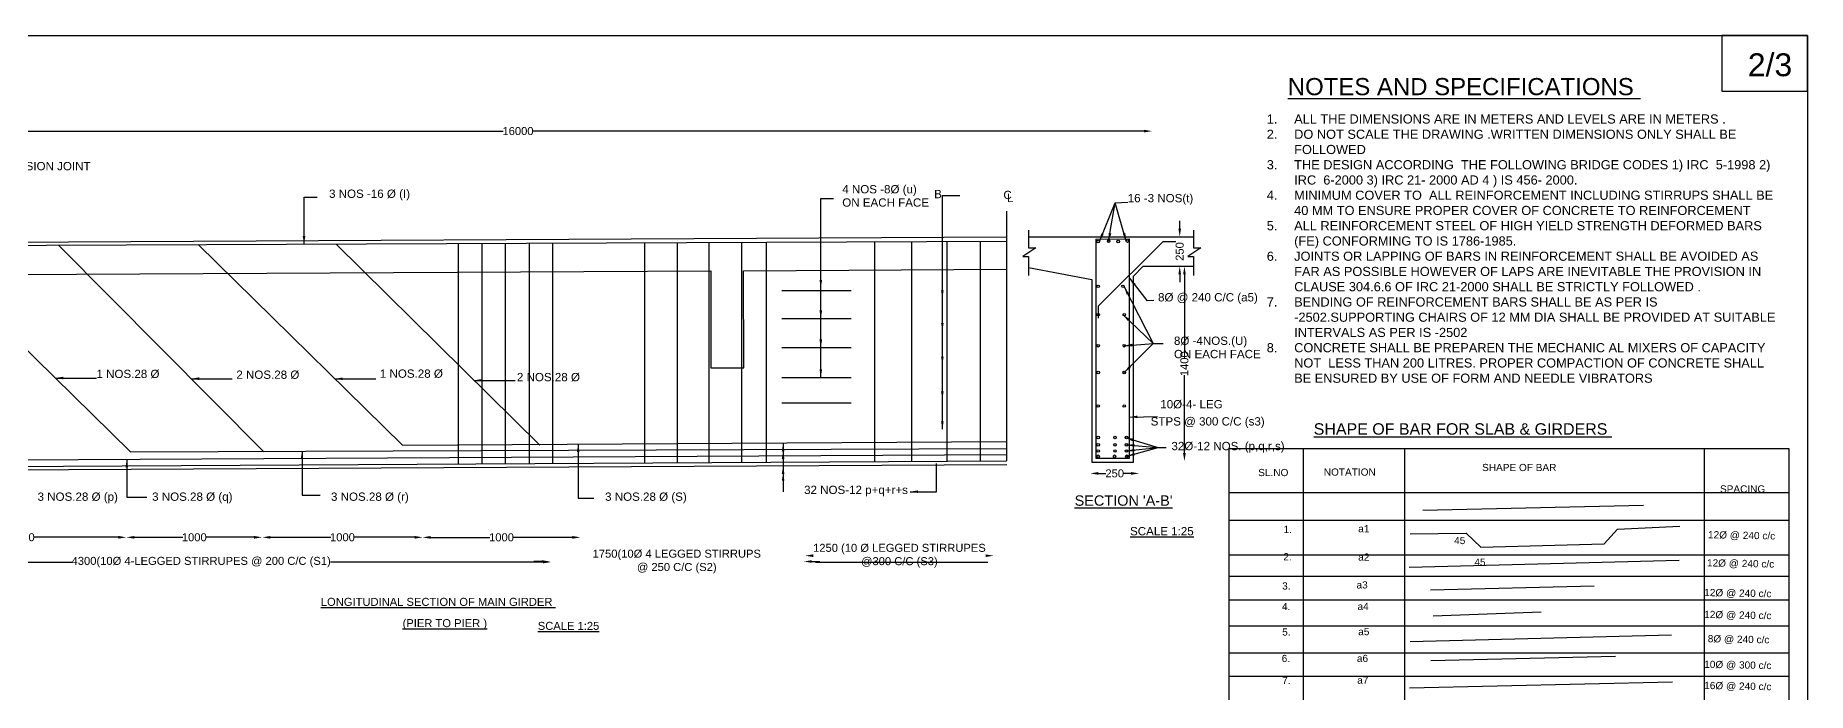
# Model space of a CAD drawing. Header units: millimetres. Extents: x 5124 to 2394554, y 2311 to 44316846.
# Drawn here: x 2386802 to 2394554, y 44313972 to 44316846 of the extents above; entities that cross this region are included whole.
import ezdxf

# ---------------------------------------------------------------- set-up
doc = ezdxf.new("R2010")
doc.units = ezdxf.units.MM
doc.header["$MEASUREMENT"] = 0
doc.layers.add('DRAWING', color=2, linetype='Continuous')
doc.layers.add('TEXT', color=7, linetype='Continuous')
doc.styles.get("Standard").update_dxf_attribs({"font": 'arial.ttf', "height": 35})
doc.dimstyles.get("Standard").update_dxf_attribs({"dimtxt": 35, "dimasz": 35, "dimexe": 0.18, "dimexo": 0.0625, "dimgap": 0.09, "dimtad": 0, "dimdec": 0, "dimzin": 0, "dimdsep": 46, "dimtxsty": 'Standard', "dimcen": 0.09, "dimse1": 1, "dimse2": 1, "dimadec": 0, "dimazin": 0, "dimtfac": 1, "dimtdec": 0, "dimtofl": 0, "dimtmove": 0, "dimatfit": 3, "dimfxl": 1, "dimtolj": 1, "dimtzin": 0, "dimarcsym": 0})

# ---------------------------------------------------------------- blocks, each defined once
blk = doc.blocks.new('*D84')
at = {"layer": 'Defpoints', "color": 0, "transparency": 16777216}
for p in [(2386138.8, 44316418.3), (2391686.3, 44316427.8), (2391686.3, 44316418.3)]:
    blk.add_point(p, dxfattribs=at)
at = {"layer": 'TEXT', "color": 0, "lineweight": -2, "transparency": 16777216}
for p, q in [((2386173.8, 44316427.8), (2388848.3, 44316427.8)), ((2391651.3, 44316427.8), (2388976.8, 44316427.8))]:
    blk.add_line(p, q, dxfattribs=at)
at = {"layer": 'TEXT', "color": 0, "transparency": 16777216}
for points in [[(2386173.8, 44316433.6), (2386173.8, 44316421.9), (2386138.8, 44316427.8)], [(2391651.3, 44316433.6), (2391651.3, 44316421.9), (2391686.3, 44316427.8)]]:
    blk.add_solid(points, dxfattribs=at)
at = {"layer": 'TEXT', "color": 0, "transparency": 16777216, "insert": (2388912.5, 44316427.8), "char_height": 35, "attachment_point": 5}
blk.add_mtext('\\A1;16000', dxfattribs=at)
blk = doc.blocks.new('*D73')
at = {"layer": 'Defpoints', "color": 0, "transparency": 16777216}
for p in [(2386315.4, 44314653.9), (2387199.5, 44314667.9), (2387199.5, 44314651.2)]:
    blk.add_point(p, dxfattribs=at)
at = {"layer": 'TEXT', "color": 0, "lineweight": -2, "transparency": 16777216}
for p, q in [((2386350.4, 44314651.2), (2386718.7, 44314651.2)), ((2387164.5, 44314651.2), (2386796.1, 44314651.2))]:
    blk.add_line(p, q, dxfattribs=at)
at = {"layer": 'TEXT', "color": 0, "transparency": 16777216}
for points in [[(2386350.4, 44314657.1), (2386350.4, 44314645.4), (2386315.4, 44314651.2)], [(2387164.5, 44314657.1), (2387164.5, 44314645.4), (2387199.5, 44314651.2)]]:
    blk.add_solid(points, dxfattribs=at)
at = {"layer": 'TEXT', "color": 0, "transparency": 16777216, "insert": (2386757.4, 44314651.2), "char_height": 35, "attachment_point": 5}
blk.add_mtext('\\A1;850', dxfattribs=at)
blk = doc.blocks.new('*D74')
at = {"layer": 'Defpoints', "color": 0, "transparency": 16777216}
for p in [(2387199.5, 44314651.2), (2387793.3, 44314651.2), (2387793.3, 44314651.2)]:
    blk.add_point(p, dxfattribs=at)
at = {"layer": 'TEXT', "color": 0, "lineweight": -2, "transparency": 16777216}
for p, q in [((2387234.5, 44314651.2), (2387445.7, 44314651.2)), ((2387758.3, 44314651.2), (2387547, 44314651.2))]:
    blk.add_line(p, q, dxfattribs=at)
at = {"layer": 'TEXT', "color": 0, "transparency": 16777216}
for points in [[(2387234.5, 44314657.1), (2387234.5, 44314645.4), (2387199.5, 44314651.2)], [(2387758.3, 44314657.1), (2387758.3, 44314645.4), (2387793.3, 44314651.2)]]:
    blk.add_solid(points, dxfattribs=at)
at = {"layer": 'TEXT', "color": 0, "transparency": 16777216, "insert": (2387496.4, 44314651.2), "char_height": 35, "attachment_point": 5}
blk.add_mtext('\\A1;1000', dxfattribs=at)
blk = doc.blocks.new('*D75')
at = {"layer": 'Defpoints', "color": 0, "transparency": 16777216}
for p in [(2387793.8, 44314651.2), (2388495.4, 44314651.2), (2388495.4, 44314651.2)]:
    blk.add_point(p, dxfattribs=at)
at = {"layer": 'TEXT', "color": 0, "lineweight": -2, "transparency": 16777216}
for p, q in [((2387828.8, 44314651.2), (2388094, 44314651.2)), ((2388460.4, 44314651.2), (2388195.3, 44314651.2))]:
    blk.add_line(p, q, dxfattribs=at)
at = {"layer": 'TEXT', "color": 0, "transparency": 16777216}
for points in [[(2387828.8, 44314657), (2387828.8, 44314645.3), (2387793.8, 44314651.2)], [(2388460.4, 44314657), (2388460.4, 44314645.3), (2388495.4, 44314651.2)]]:
    blk.add_solid(points, dxfattribs=at)
at = {"layer": 'TEXT', "color": 0, "transparency": 16777216, "insert": (2388144.6, 44314651.2), "char_height": 35, "attachment_point": 5}
blk.add_mtext('\\A1;1000', dxfattribs=at)
blk = doc.blocks.new('*D76')
at = {"layer": 'Defpoints', "color": 0, "transparency": 16777216}
for p in [(2388494.9, 44314651), (2389185.9, 44314651), (2389185.9, 44314651)]:
    blk.add_point(p, dxfattribs=at)
at = {"layer": 'TEXT', "color": 0, "lineweight": -2, "transparency": 16777216}
for p, q in [((2388529.9, 44314651), (2388789.8, 44314651)), ((2389150.9, 44314651), (2388891, 44314651))]:
    blk.add_line(p, q, dxfattribs=at)
at = {"layer": 'TEXT', "color": 0, "transparency": 16777216}
for points in [[(2388529.9, 44314656.8), (2388529.9, 44314645.1), (2388494.9, 44314651)], [(2389150.9, 44314656.8), (2389150.9, 44314645.1), (2389185.9, 44314651)]]:
    blk.add_solid(points, dxfattribs=at)
at = {"layer": 'TEXT', "color": 0, "transparency": 16777216, "insert": (2388840.4, 44314651), "char_height": 35, "attachment_point": 5}
blk.add_mtext('\\A1;1000', dxfattribs=at)
blk = doc.blocks.new('*D77')
at = {"layer": 'Defpoints', "color": 0, "transparency": 16777216}
for p in [(2389056.4, 44314542.9), (2385996.8, 44314519.4), (2389056.4, 44314511.7)]:
    blk.add_point(p, dxfattribs=at)
at = {"layer": 'TEXT', "color": 0, "lineweight": -2, "transparency": 16777216}
for p, q in [((2386031.8, 44314542.9), (2386960.8, 44314542.9)), ((2389021.4, 44314542.9), (2388092.5, 44314542.9))]:
    blk.add_line(p, q, dxfattribs=at)
at = {"layer": 'TEXT', "color": 0, "transparency": 16777216}
for points in [[(2386031.8, 44314548.7), (2386031.8, 44314537.1), (2385996.8, 44314542.9)], [(2389021.4, 44314548.7), (2389021.4, 44314537.1), (2389056.4, 44314542.9)]]:
    blk.add_solid(points, dxfattribs=at)
at = {"layer": 'TEXT', "color": 0, "transparency": 16777216, "insert": (2387526.6, 44314542.9), "char_height": 35, "attachment_point": 5}
blk.add_mtext('\\A1;4300(10Ø 4-LEGGED STIRRUPES @ 200 C/C (S1)', dxfattribs=at)
blk = doc.blocks.new('*D79')
at = {"layer": 'Defpoints', "color": 0, "transparency": 16777216}
for p in [(2391416.2, 44315012.1), (2391629.2, 44315012.1), (2391629.2, 44314930.7)]:
    blk.add_point(p, dxfattribs=at)
at = {"layer": 'TEXT', "color": 0, "lineweight": -2, "transparency": 16777216}
for p, q in [((2391451.2, 44314930.7), (2391483.7, 44314930.7)), ((2391594.2, 44314930.7), (2391561.7, 44314930.7))]:
    blk.add_line(p, q, dxfattribs=at)
at = {"layer": 'TEXT', "color": 0, "transparency": 16777216}
for points in [[(2391451.2, 44314936.6), (2391451.2, 44314924.9), (2391416.2, 44314930.7)], [(2391594.2, 44314936.6), (2391594.2, 44314924.9), (2391629.2, 44314930.7)]]:
    blk.add_solid(points, dxfattribs=at)
at = {"layer": 'TEXT', "color": 0, "transparency": 16777216, "insert": (2391522.7, 44314930.7), "char_height": 35, "attachment_point": 5}
blk.add_mtext('\\A1;250', dxfattribs=at)
blk = doc.blocks.new('*D97')
at = {"layer": 'Defpoints', "color": 0, "transparency": 16777216}
for p in [(2391807.1, 44315966), (2391807.1, 44315836.5), (2391807.1, 44315836.5)]:
    blk.add_point(p, dxfattribs=at)
at = {"layer": 'TEXT', "color": 0, "lineweight": -2, "transparency": 16777216}
for p, q in [((2391807.1, 44316001), (2391807.1, 44316036)), ((2391807.1, 44315801.5), (2391807.1, 44315766.5))]:
    blk.add_line(p, q, dxfattribs=at)
at = {"layer": 'TEXT', "color": 0, "transparency": 16777216}
for points in [[(2391801.3, 44316001), (2391812.9, 44316001), (2391807.1, 44315966)], [(2391801.3, 44315801.5), (2391812.9, 44315801.5), (2391807.1, 44315836.5)]]:
    blk.add_solid(points, dxfattribs=at)
at = {"layer": 'TEXT', "color": 0, "transparency": 16777216, "insert": (2391807.1, 44315901.3), "char_height": 35, "attachment_point": 5, "rotation": 90}
blk.add_mtext('\\A1;250', dxfattribs=at)
blk = doc.blocks.new('*D98')
at = {"layer": 'Defpoints', "color": 0, "transparency": 16777216}
for p in [(2391807.1, 44315836.5), (2391807.1, 44314984.3), (2391827.7, 44314984.3)]:
    blk.add_point(p, dxfattribs=at)
at = {"layer": 'TEXT', "color": 0, "lineweight": -2, "transparency": 16777216}
for p, q in [((2391827.7, 44315801.5), (2391827.7, 44315461.1)), ((2391827.7, 44315019.3), (2391827.7, 44315359.8))]:
    blk.add_line(p, q, dxfattribs=at)
at = {"layer": 'TEXT', "color": 0, "transparency": 16777216}
for points in [[(2391821.9, 44315801.5), (2391833.5, 44315801.5), (2391827.7, 44315836.5)], [(2391821.9, 44315019.3), (2391833.5, 44315019.3), (2391827.7, 44314984.3)]]:
    blk.add_solid(points, dxfattribs=at)
at = {"layer": 'TEXT', "color": 0, "transparency": 16777216, "insert": (2391827.7, 44315410.4), "char_height": 35, "attachment_point": 5, "rotation": 90}
blk.add_mtext('\\A1;1400', dxfattribs=at)

msp = doc.modelspace()

# ---------------------------------------------------------------- linework, layer by layer
at = {"layer": 'DRAWING', "color": 0}
msp.add_lwpolyline([(2394553.5, 44316846.2), (2394178.5, 44316846.2), (2394178.5, 44316602.9), (2394553.5, 44316602.9)], close=True, dxfattribs=at)
for points in [[(2391049.4, 44316077), (2391049.4, 44315925.9), (2391049.4, 44314985.8)], [(2386123.5, 44315938.7), (2391049.4, 44315965)], [(2386148.1, 44315925.9), (2391049.4, 44315946.1)], [(2387800.8, 44315025.8), (2386902.1, 44315929)], [(2387513.2, 44315931.5), (2388407, 44315054.3)], [(2389008.4, 44315054.3), (2388116.9, 44315934)], [(2388651.5, 44315936.2), (2388651.5, 44314972)], [(2388754.8, 44315936.6), (2388754.8, 44314972.6)], [(2388856.9, 44315937.1), (2388856.9, 44314973.2)], [(2388961.6, 44315937.5), (2388961.6, 44314973.8)], [(2389064.1, 44315937.9), (2389064.1, 44314974.4)], [(2389465.4, 44315939.6), (2389465.4, 44314976.7)], [(2389608.9, 44315940.2), (2389608.9, 44314977.5)], [(2389747.4, 44315940.7), (2389747.4, 44314978.3)], [(2389889.8, 44315941.3), (2389889.8, 44314979.1)], [(2389997.9, 44315941.8), (2389997.9, 44314979.8)], [(2390472.2, 44315943.7), (2390472.2, 44314982.5)], [(2390634.1, 44315944.4), (2390634.1, 44314983.4)], [(2390787.9, 44315945), (2390787.9, 44314984.3)], [(2390934.6, 44315945.7), (2390934.6, 44314985.1)], [(2391145, 44315994.2), (2391145, 44315917.6), (2391177.3, 44315917.6), (2391121.5, 44315879.3), (2391145, 44315879.3), (2391145, 44315796.6)], [(2391145, 44315966), (2391866.8, 44315966)], [(2391440, 44315955.3), (2391440.1, 44315793.4), (2391440.1, 44314997.3), (2391587.4, 44314997.3), (2391587.4, 44315956.1), (2391587.4, 44315956.1), (2391587.4, 44315956.1)], [(2391440, 44315955.3), (2391587.4, 44315956.1)], [(2391452.3, 44315609.7), (2391452.3, 44315663.5), (2391735.1, 44315944.6), (2391790.1, 44315944.6)], [(2391866.8, 44315994.2), (2391866.8, 44315917.6), (2391899.1, 44315917.6), (2391843.3, 44315879.3), (2391866.8, 44315879.3), (2391866.8, 44315796.6)], [(2387217.5, 44315025.8), (2386299, 44315926.5)], [(2385942.5, 44315798.6), (2386306.3, 44315798.6), (2386307.7, 44315381.4), (2386423.2, 44315381.4), (2386424.4, 44315798.6), (2389755.4, 44315816.5)], [(2389755.4, 44315816.5), (2389755.4, 44315392.5), (2389901.1, 44315392.5), (2389898.8, 44315817.3)], [(2389898.8, 44315817.3), (2391049.4, 44315823.5)], [(2391145, 44315830.8), (2391422.3, 44315778.7), (2391422.3, 44314979.5), (2391605.2, 44314979.5), (2391605.2, 44315793.5), (2391646.9, 44315836.5), (2391866.8, 44315836.5)], [(2390066.9, 44315730.3), (2390370.1, 44315730.3)], [(2390066.9, 44315608.3), (2390370.1, 44315608.3)], [(2390066.9, 44315481.6), (2390370.1, 44315481.6)], [(2390066.9, 44315350.9), (2390370.1, 44315350.9)], [(2390066.9, 44315238.8), (2390370.1, 44315238.8)], [(2386174.3, 44314986.5), (2391049.4, 44315013.3)], [(2387217.5, 44315025.8), (2391049.4, 44315039.7)], [(2388407, 44315054.3), (2391049.4, 44315070.8)], [(2386123.5, 44314943.7), (2391050.5, 44314969.2)], [(2386148.5, 44314957.6), (2391049.4, 44314985.8)]]:
    msp.add_lwpolyline(points, dxfattribs=at)
for centre in [(2391450, 44315945.4), (2391496.3, 44315946.5), (2391538.2, 44315945.4), (2391579, 44315947), (2391450.1, 44315748.9), (2391558.8, 44315748.9), (2391450.1, 44315625.1), (2391564.7, 44315625.1), (2391450.1, 44315489.2), (2391564.7, 44315489.2), (2391450.1, 44315372.4), (2391564.7, 44315372.4), (2391450.1, 44315225.6), (2391564.7, 44315225.6), (2391450.1, 44315087.6), (2391524, 44315087.6), (2391574.2, 44315087.6), (2391450.1, 44315055.8), (2391450.1, 44315028.8), (2391450.1, 44315005.6), (2391522.4, 44315005.6), (2391524, 44315055.8), (2391524, 44315028.8), (2391574.2, 44315055.8), (2391574.2, 44315028.8), (2391575.7, 44315005.6)]:
    msp.add_circle(centre, 5.73, dxfattribs=at)
at = {"layer": 'TEXT', "color": 0}
for p, q in [((2389016.5, 44314545.3), (2388981.5, 44314545.3)), ((2390197.7, 44314545.3), (2390232.7, 44314545.3)), ((2390213.2, 44314542.5), (2390967.2, 44314542.5))]:
    msp.add_line(p, q, dxfattribs=at)
for points in [[(2381948.2, 44316846.2), (2394553.5, 44316846.2), (2394553.5, 44308469.7), (2381948.2, 44308469.7)], [(2392023.4, 44315039.2), (2394471.3, 44315039.2), (2394471.3, 44310594.2), (2392023.4, 44310594.2)]]:
    msp.add_lwpolyline(points, close=True, dxfattribs=at)
for points in [[(2392347.2, 44315039.2), (2392347.2, 44310594.2)], [(2392790.2, 44315039.2), (2392790.2, 44310594.2)], [(2394101.2, 44315039.2), (2394101.2, 44310594.2)], [(2392023.4, 44314846.9), (2394471.3, 44314846.9)], [(2392870.1, 44314769.8), (2393836.5, 44314791.2)], [(2392023.4, 44314726.8), (2394471.3, 44314726.8)], [(2392814.8, 44314666), (2393059.7, 44314669.3), (2393124, 44314608.5), (2393663.5, 44314622), (2393722.2, 44314686.2), (2393994.5, 44314699.8)], [(2392023.4, 44314575), (2394471.3, 44314575)], [(2393992.3, 44314549.9), (2392810.2, 44314519.3)], [(2392023.4, 44314481.7), (2394471.3, 44314481.7)], [(2392903.9, 44314421.2), (2393620.6, 44314439.2)], [(2392023.4, 44314377.8), (2394471.3, 44314377.8)], [(2392916.3, 44314308), (2393388, 44314324.9)], [(2392023.4, 44314263.9), (2394471.3, 44314263.9)], [(2392814.7, 44314196), (2393958.2, 44314224.3)], [(2392023.4, 44314146.1), (2394471.3, 44314146.1)], [(2393713.3, 44314129.6), (2392905.2, 44314110.4)], [(2392023.4, 44314043.8), (2394471.3, 44314043.8)], [(2392812.6, 44313992.6), (2393962.7, 44314018.6)]]:
    msp.add_lwpolyline(points, dxfattribs=at)
for points in [[(2389016.5, 44314551.1), (2389016.5, 44314539.5), (2389051.5, 44314545.3)], [(2390197.7, 44314551.1), (2390197.7, 44314539.5), (2390162.7, 44314545.3)], [(2390204, 44314576.7), (2390204, 44314565), (2390169, 44314570.8)], [(2390958, 44314576.7), (2390958, 44314565), (2390993, 44314570.8)]]:
    msp.add_solid(points, dxfattribs=at)

# ---------------------------------------------------------------- texts
at = {"layer": 'DRAWING', "color": 0}
msp.add_text('2/3', height=100, dxfattribs=at).set_placement((2394292.2, 44316667.9))
at = {"layer": 'TEXT', "color": 0}
for s, height, p in [('%%UNOTES AND SPECIFICATIONS ', 75, (2392279.9, 44316584.9)), ('30 THICK EXPANSION JOINT ', 36.229, (2386351, 44316256.6)), ('3 NOS -16 Ø (I)', 36.229, (2388086, 44316135.8)), ('4 NOS -8Ø (u)', 36.229, (2390330.9, 44316155.6)), ('B', 36.2, (2390733, 44316134.4)), ('C', 36.2, (2391035.8, 44316130.6)), ('ON EACH FACE', 36.229, (2390330.9, 44316097.4)), ('L', 36.2, (2391051.7, 44316117.3)), ('16 -3 NOS(t)', 36.229, (2391579.6, 44316116.5)), ('8Ø @ 240 C/C (a5)', 36.229, (2391712.3, 44315682.9)), ('8Ø -4NOS.(U)', 36.229, (2391781.9, 44315492.9)), ('ON EACH FACE ', 36.229, (2391781.9, 44315434.7)), ('1 NOS.28 Ø', 36.23, (2388308.3, 44315349)), ('1 NOS.28 Ø', 36.23, (2387068.5, 44315347.9)), ('2 NOS.28 Ø', 36.23, (2387680.4, 44315344.4)), ('2 NOS.28 Ø', 36.23, (2388907.8, 44315333.9)), ('10Ø-4- LEG', 36.23, (2391722.1, 44315215.3)), ('STPS @ 300 C/C (s3)', 36.229, (2391680.2, 44315140.2)), ('%%USHAPE OF BAR FOR SLAB & GIRDERS ', 50, (2392393.3, 44315100.1)), ('32Ø-12 NOS. (p,q,r,s)', 36.229, (2391771, 44315032.3)), ('SL.NO ', 31.49, (2392150.5, 44314918.9)), ('NOTATION ', 31.49, (2392437.4, 44314920.9)), ('SHAPE OF BAR ', 31.489, (2393129.8, 44314940.9)), ('3 NOS.28 Ø (p)', 36.229, (2386810.9, 44314810.9)), ('3 NOS.28 Ø (q)', 36.229, (2387312.1, 44314810.9)), ('3 NOS.28 Ø (r)', 36.229, (2388094.5, 44314810.9)), ('3 NOS.28 Ø (S)', 36.229, (2389293.6, 44314810.9)), ('32 NOS-12 p+q+r+s  ', 36.229, (2390164, 44314840.7)), (' SPACING', 31.49, (2394158.2, 44314846.9)), ("%%USECTION 'A-B'", 45.286, (2391347.4, 44314789.4)), ('%%USCALE 1:25', 36.229, (2391589.8, 44314659.9)), ('1.', 31.49, (2392261.4, 44314670.3)), ('a1', 31.49, (2392587.9, 44314673.1)), ('45', 31.49, (2393007.5, 44314621.5)), ('2.', 31.49, (2392260.4, 44314550.4)), ('a2', 31.49, (2392587.9, 44314548.9)), ('45', 31.49, (2393096, 44314526.7)), ('a3', 31.49, (2392580.6, 44314427.5)), ('%%ULONGITUDINAL SECTION OF MAIN GIRDER ', 35, (2388050, 44314351.4)), ('3.', 31.49, (2392255.3, 44314422.8)), ('4.', 31.49, (2392254.3, 44314332.7)), ('a4', 31.49, (2392585, 44314333.2)), ('%%U(PIER TO PIER )', 35, (2388407.7, 44314258.4)), ('%%USCALE 1:25', 35, (2388999.1, 44314246.4)), ('5.', 31.49, (2392255.3, 44314221.4)), ('a5', 31.49, (2392587.9, 44314223)), (' 6.', 31.49, (2392241, 44314105.8)), ('a6', 31.49, (2392582.1, 44314106)), ('7.', 31.49, (2392255.3, 44314009.6)), ('a7', 31.49, (2392583.5, 44314010.6))]:
    msp.add_text(s, height=height, dxfattribs=at).set_placement(p)
for s, p in [('12Ø @ 240 c/c', (2394117.8, 44314647.2)), ('12Ø @ 240 c/c', (2394113.4, 44314524.2)), ('12Ø @ 240 c/c', (2394101.2, 44314394.5)), ('12Ø @ 240 c/c', (2394101.2, 44314298.6)), ('8Ø @ 240 c/c', (2394116.7, 44314192.4)), ('10Ø @ 300 c/c', (2394101.2, 44314080.5)), ('16Ø @ 240 c/c', (2394101.2, 44313988))]:
    msp.add_text(s, height=31.489, rotation=358.92331, dxfattribs=at).set_placement(p)
at = {"layer": 'TEXT', "color": 0, "insert": (2392147.8, 44316500.8), "char_height": 40, "attachment_point": 1}
msp.add_mtext_dynamic_manual_height_columns('\\pi-120,l160,t160;1.^IALL THE DIMENSIONS ARE IN METERS AND LEVELS ARE IN METERS .\\P2.^IDO NOT SCALE THE DRAWING .WRITTEN DIMENSIONS ONLY SHALL BE FOLLOWED \\P3.^ITHE DESIGN ACCORDING  THE FOLLOWING BRIDGE CODES 1) IRC  5-1998 2) IRC  6-2000 3) IRC 21- 2000 AD 4 ) IS 456- 2000.\\P4.^IMINIMUM COVER TO  ALL REINFORCEMENT INCLUDING STIRRUPS SHALL BE 40 MM TO ENSURE PROPER COVER OF CONCRETE TO REINFORCEMENT \\P5.^IALL REINFORCEMENT STEEL OF HIGH YIELD STRENGTH DEFORMED BARS (FE) CONFORMING TO IS 1786-1985.\\P6.^IJOINTS OR LAPPING OF BARS IN REINFORCEMENT SHALL BE AVOIDED AS FAR AS POSSIBLE HOWEVER OF LAPS ARE INEVITABLE THE PROVISION IN CLAUSE 304.6.6 OF IRC 21-2000 SHALL BE STRICTLY FOLLOWED .\\P7.^IBENDING OF REINFORCEMENT BARS SHALL BE AS PER IS -2502.SUPPORTING CHAIRS OF 12 MM DIA SHALL BE PROVIDED AT SUITABLE INTERVALS AS PER IS -2502\\P8.^ICONCRETE SHALL BE PREPAREN THE MECHANIC AL MIXERS OF CAPACITY NOT  LESS THAN 200 LITRES. PROPER COMPACTION OF CONCRETE SHALL BE ENSURED BY USE OF FORM AND NEEDLE VIBRATORS ', width=2276.096, gutter_width=500, heights=[0], dxfattribs=at)
at = {"layer": 'TEXT', "color": 0, "char_height": 35, "attachment_point": 5}
for s, insert in [('\\A1;1250 (10 Ø LEGGED STIRRUPES \\P@300 C/C (S3)', (2390581, 44314570.8)), ('\\A1;1750(10Ø 4 LEGGED STIRRUPS\\P@ 250 C/C (S2)', (2389607.1, 44314545.3))]:
    msp.add_mtext(s, dxfattribs=dict(at, insert=insert))

# ---------------------------------------------------------------- dimensions: what is measured, and where the dimension line sits
at = {"layer": 'TEXT', "color": 0}
for base, p1, p2, text, picture, middle in [((2391686.3, 44316427.8), (2386138.8, 44316418.3), (2391686.3, 44316418.3), '16000', '*D84', (2388912.5, 44316427.8)), ((2391629.2, 44314930.7), (2391416.2, 44315012.1), (2391629.2, 44315012.1), '250', '*D79', (2391522.7, 44314930.7)), ((2389056.4, 44314542.9), (2385996.8, 44314519.4), (2389056.4, 44314511.7), '4300(10Ø 4-LEGGED STIRRUPES @ 200 C/C (S1)', '*D77', (2387526.6, 44314542.9)), ((2387199.5, 44314651.2), (2386315.4, 44314653.9), (2387199.5, 44314667.9), '850', '*D73', (2386757.4, 44314651.2)), ((2387793.3, 44314651.2), (2387199.5, 44314651.2), (2387793.3, 44314651.2), '1000', '*D74', (2387496.4, 44314651.2)), ((2388495.4, 44314651.2), (2387793.8, 44314651.2), (2388495.4, 44314651.2), '1000', '*D75', (2388144.6, 44314651.2)), ((2389185.9, 44314651), (2388494.9, 44314651), (2389185.9, 44314651), '1000', '*D76', (2388840.4, 44314651))]:
    dim = msp.add_linear_dim(base=base, p1=p1, p2=p2, text=text, dimstyle='Standard', dxfattribs=at)
    dim.commit()
    dim.dimension.update_dxf_attribs({"geometry": picture, "text_midpoint": middle})
for base, p1, p2, text, picture, middle in [((2391807.1, 44315836.5), (2391807.1, 44315966), (2391807.1, 44315836.5), '250', '*D97', (2391807.1, 44315901.3)), ((2391827.7, 44314984.3), (2391807.1, 44315836.5), (2391807.1, 44314984.3), '1400', '*D98', (2391827.7, 44315410.4))]:
    dim = msp.add_linear_dim(base=base, p1=p1, p2=p2, angle=90, text=text, dimstyle='Standard', dxfattribs=at)
    dim.commit()
    dim.dimension.update_dxf_attribs({"geometry": picture, "text_midpoint": middle})

# ---------------------------------------------------------------- leaders
for points in [[(2387976.6, 44315933.4), (2387976.6, 44316138.6), (2388033.9, 44316138.6)], [(2390237.1, 44315350.9), (2390237.1, 44316133.2), (2390292.5, 44316133.2)], [(2390237.1, 44315481.6), (2390237.1, 44316133.2)], [(2390237.1, 44315608.3), (2390237.1, 44316133.2)], [(2390237.1, 44315742), (2390237.1, 44316133.2)], [(2390768.8, 44315696), (2390768.8, 44316145.6), (2390844.9, 44316145.6)], [(2391455.7, 44315945.4), (2391525.1, 44316114.5)], [(2391496.3, 44315946.5), (2391525.1, 44316114.5)], [(2391573.3, 44315947), (2391525.1, 44316114.5), (2391579.6, 44316116.5)], [(2391587.4, 44315784.2), (2391663.6, 44315687.3), (2391693.9, 44315688.3)], [(2391564.1, 44315746.5), (2391690.9, 44315499.6), (2391734.8, 44315499.6)], [(2390768.8, 44315554), (2390768.8, 44315696)], [(2391559, 44315625.1), (2391690.9, 44315499.6)], [(2390768.8, 44315406.5), (2390768.8, 44315554)], [(2391564.7, 44315489.2), (2391690.9, 44315499.6)], [(2391564.7, 44315372.4), (2391690.9, 44315499.6)], [(2390768.8, 44315254.3), (2390768.8, 44315406.5)], [(2386889, 44315348), (2387068.5, 44315347.9)], [(2387483.3, 44315345), (2387662.8, 44315345)], [(2388111.2, 44315344.6), (2388290.7, 44315344.6)], [(2388721.1, 44315337.8), (2388900.6, 44315337.8)], [(2390768.8, 44315123.8), (2390768.8, 44315254.3)], [(2391587.4, 44315177.3), (2391710, 44315180.1)], [(2391568.5, 44315087.6), (2391713.1, 44315043.5), (2391747.3, 44315043.5)], [(2387967.8, 44315028.5), (2387967.8, 44314835.2), (2388047.4, 44314835.2)], [(2389175.8, 44315059.1), (2389175.8, 44314822.9), (2389243.9, 44314822.9)], [(2390072.2, 44315062.2), (2390072.2, 44314933.4)], [(2390072.2, 44315029), (2390072.2, 44314933.4)], [(2391574.2, 44315055.8), (2391713.1, 44315043.5)], [(2391574.2, 44315028.8), (2391713.1, 44315043.5)], [(2391575.7, 44315005.6), (2391713.1, 44315043.5)], [(2387201, 44314992.1), (2387201, 44314826.8), (2387289, 44314826.8)], [(2390072.2, 44314963.4), (2390072.2, 44314903.3)], [(2390072.2, 44314933.3), (2390072.2, 44314850)], [(2390627.5, 44314850.8), (2390743.1, 44314850.8), (2390743.1, 44314973.9)]]:
    msp.add_leader(points, dimstyle='Standard', override={"dimgap": 0.09, "dimtad": 0}, dxfattribs=at)

doc.saveas('drawing.dxf')
